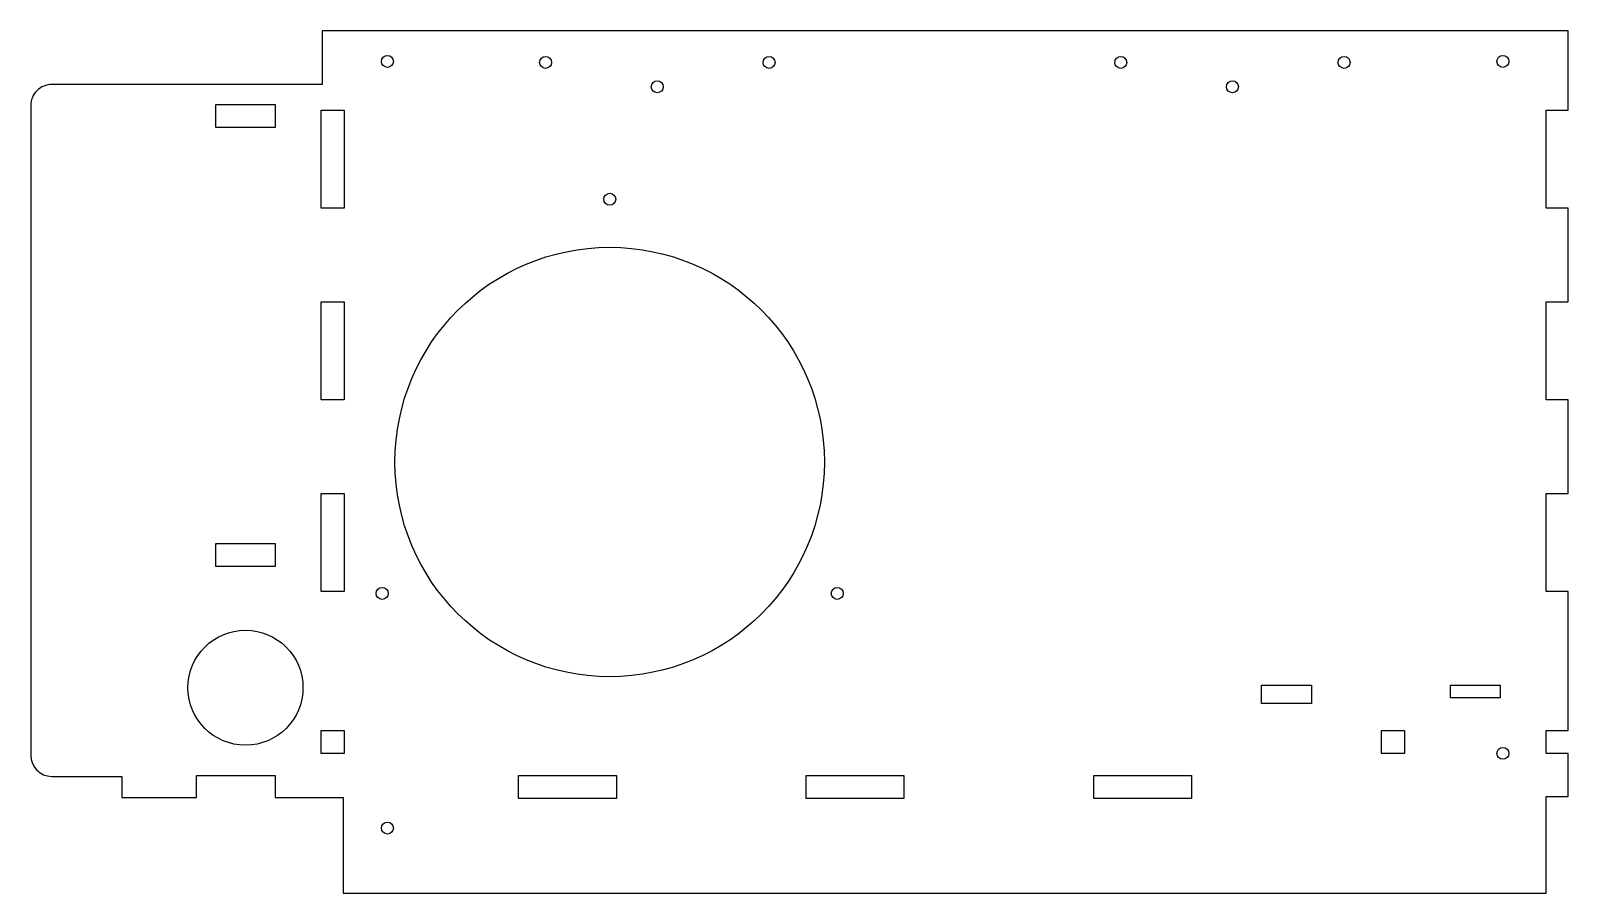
# Model space of a CAD drawing. Header units: inches. Extents: x -9.5 to 6.5, y -1 to 8.
import ezdxf

# ---------------------------------------------------------------- set-up
doc = ezdxf.new("R2010")
doc.units = ezdxf.units.IN
doc.layers.get('0').update_dxf_attribs({"linetype": 'CONTINUOUS'})

msp = doc.modelspace()

# ---------------------------------------------------------------- linework, layer by layer
msp.add_lwpolyline([(-9.54, 0.44, 0.414213), (-9.32, 0.22), (-8.59, 0.22), (-8.59, 0), (-7.81, 0), (-7.81, 0.23), (-6.99, 0.23), (-6.99, 0), (-6.28, 0), (-6.28, -1), (6.27, -1), (6.27, 0.01), (6.5, 0.01), (6.5, 0.46), (6.27, 0.46), (6.27, 0.7), (6.5, 0.7), (6.5, 2.15), (6.27, 2.15), (6.27, 3.17), (6.5, 3.17), (6.5, 4.15), (6.27, 4.15), (6.27, 5.17), (6.5, 5.17), (6.5, 6.15), (6.27, 6.15), (6.27, 7.17), (6.5, 7.17), (6.5, 8), (-6.5, 8), (-6.5, 7.439), (-9.32, 7.439, 0.414214), (-9.54, 7.219)], format="xyb", close=True)
for points in [[(-7.61, 6.989), (-7.61, 7.229), (-6.99, 7.229), (-6.99, 6.989)], [(-6.51, 6.15), (-6.51, 6.999), (-6.51, 7.17), (-6.27, 7.17), (-6.27, 6.15)], [(-6.27, 5.17), (-6.27, 4.15), (-6.51, 4.15), (-6.51, 5.17)], [(-6.27, 3.17), (-6.27, 2.15), (-6.51, 2.15), (-6.51, 3.17)], [(-7.61, 2.41), (-7.61, 2.65), (-6.99, 2.65), (-6.99, 2.41)], [(3.82, 1.17), (3.82, 0.979), (3.3, 0.979), (3.3, 1.17)], [(5.27, 1.17), (5.79, 1.17), (5.79, 1.04), (5.27, 1.04)], [(-6.27, 0.7), (-6.27, 0.46), (-6.51, 0.46), (-6.51, 0.7)], [(4.55, 0.46), (4.55, 0.7), (4.79, 0.7), (4.79, 0.46)], [(-3.43, 0.23), (-3.43, -0.01), (-4.45, -0.01), (-4.45, 0.23)], [(-0.43, 0.23), (-0.43, -0.01), (-1.45, -0.01), (-1.45, 0.23)], [(2.57, 0.23), (2.57, -0.01), (1.55, -0.01), (1.55, 0.23)]]:
    msp.add_lwpolyline(points, close=True)
for centre, radius in [((-5.819, 7.68), 0.0625), ((-4.169, 7.67), 0.0625), ((-1.838, 7.67), 0.0625), ((1.831, 7.67), 0.0625), ((4.162, 7.67), 0.0625), ((5.818, 7.68), 0.0625), ((-3.004, 7.415), 0.0625), ((2.996, 7.415), 0.0625), ((-3.5, 6.241), 0.0625), ((-3.5, 3.5), 2.24), ((-5.874, 2.129), 0.0625), ((-1.126, 2.129), 0.0625), ((-7.3, 1.145), 0.6), ((5.818, 0.46), 0.0625), ((-5.819, -0.32), 0.0625)]:
    msp.add_circle(centre, radius)

doc.saveas('drawing.dxf')
